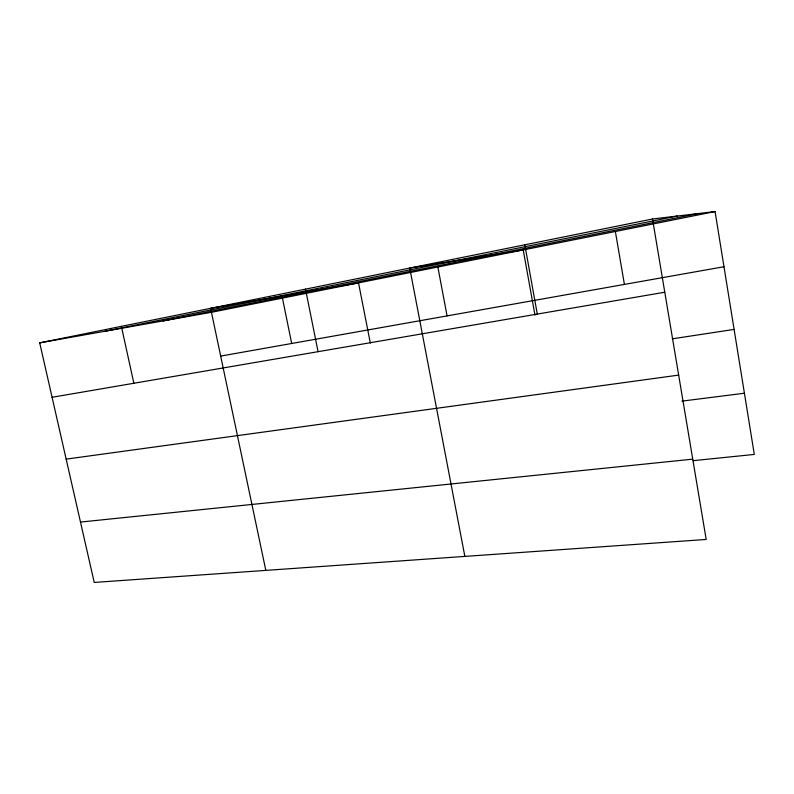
<?xml version="1.0" encoding="UTF-8"?>
<svg xmlns="http://www.w3.org/2000/svg" width="794" height="794" viewBox="0 0 794 794"><rect width="100%" height="100%" fill="white"/><g stroke="black" fill="none" stroke-linecap="round" stroke-linejoin="round"><path stroke-width="1.19" d="M652.509 218.995L706.194 539.454L94.228 582.439L39.7 342.859L652.509 218.995L715.066 211.561L754.3 454.426L693.162 460.679M105.116 331.217L677.272 216.047M162.909 320.945L698.164 213.566M715.066 211.561L211.532 312.29L39.7 342.859M220.762 356.079L723.979 266.734M52.086 397.288L664.776 292.222M672.28 338.83L734.103 329.421M66.16 459.121L678.662 375.105M681.937 401.129L744.415 393.228M80.492 522.065L692.735 459.15M121.373 326.344L133.868 383.264M265.821 570.39L210.608 308.31L358.521 282.892L370.332 343.077M282.446 298.107L291.686 343.484M305.492 289.135L318.076 351.673M464.857 556.405L409.744 268.064L523.226 249.941L534.987 315.198M437.861 267.012L447.072 315.903M524.824 244.8L537.29 314.087M615.36 231.511L624.412 284.411"/></g></svg>
